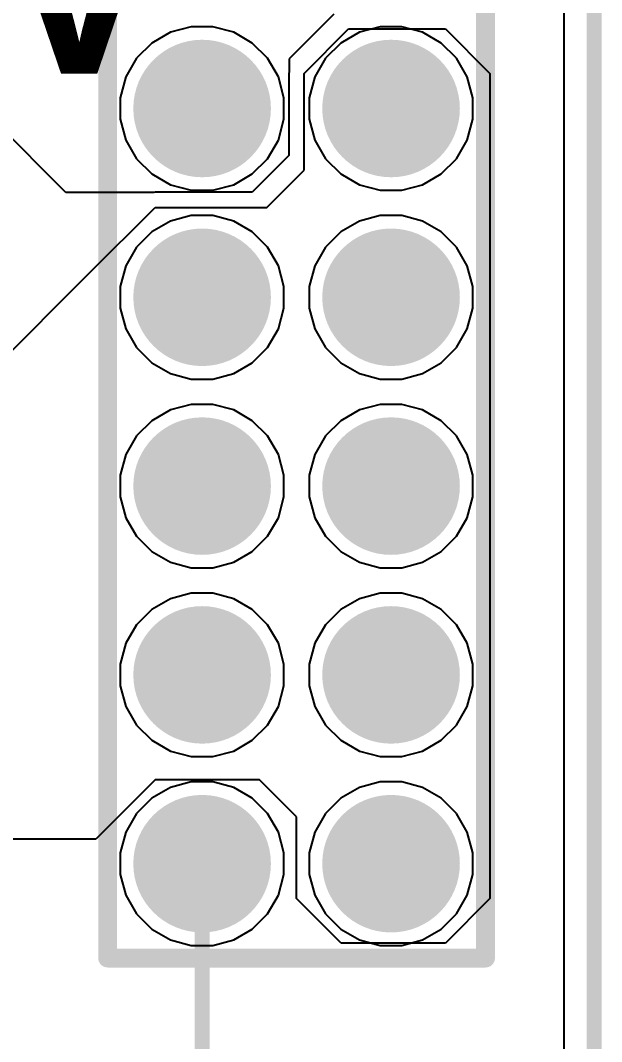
# Model space of a CAD drawing. Header units: inches. Extents: x -1.5 to 75.1, y -0.1 to 70.1.
# Drawn here: x 67.29 to 75.1, y 8.48 to 22.22 of the extents above; entities that cross this region are included whole.
import ezdxf

# ---------------------------------------------------------------- set-up
doc = ezdxf.new("R2010")
doc.units = ezdxf.units.IN
for name, color, linetype in [('Bottom Layer', 5, 'Continuous'), ('Bottom Solder', 6, 'Continuous'), ('Mechanical 13', 56, 'Continuous'), ('Mechanical 4', 56, 'Continuous'), ('Multi-Layer', 9, 'Continuous'), ('Pad Holes', 156, 'Continuous'), ('Top Layer', 1, 'Continuous'), ('Top Overlay', 2, 'Continuous'), ('Top Solder', 216, 'Continuous')]:
    doc.layers.add(name, color=color, linetype=linetype)
doc.styles.add('Century Gothic_Bold', font='', dxfattribs={"height": 0.2})
doc.styles.get('Century Gothic_Bold').set_extended_font_data('Century Gothic', bold=True)

# ---------------------------------------------------------------- blocks, each defined once
blk = doc.blocks.new('PLD40_105')
at = {"layer": 'Bottom Layer'}
h = blk.add_hatch(color=5, dxfattribs=at)
edge = h.paths.add_edge_path()
edge.add_arc((-24.13, 1.27), 0.9, 0, 360)
h = blk.add_hatch(color=5, dxfattribs=at)
edge = h.paths.add_edge_path()
edge.add_arc((-21.59, 1.27), 0.9, 0, 360)
h = blk.add_hatch(color=5, dxfattribs=at)
edge = h.paths.add_edge_path()
edge.add_arc((-19.05, 1.27), 0.9, 0, 360)
h = blk.add_hatch(color=5, dxfattribs=at)
edge = h.paths.add_edge_path()
edge.add_arc((-16.51, 1.27), 0.9, 0, 360)
h = blk.add_hatch(color=5, dxfattribs=at)
edge = h.paths.add_edge_path()
edge.add_arc((-13.97, 1.27), 0.9, 0, 360)
h = blk.add_hatch(color=5, dxfattribs=at)
edge = h.paths.add_edge_path()
edge.add_arc((-24.13, -1.27), 0.9, 0, 360)
h = blk.add_hatch(color=5, dxfattribs=at)
edge = h.paths.add_edge_path()
edge.add_arc((-21.59, -1.27), 0.9, 0, 360)
h = blk.add_hatch(color=5, dxfattribs=at)
edge = h.paths.add_edge_path()
edge.add_arc((-19.05, -1.27), 0.9, 0, 360)
h = blk.add_hatch(color=5, dxfattribs=at)
edge = h.paths.add_edge_path()
edge.add_arc((-16.51, -1.27), 0.9, 0, 360)
h = blk.add_hatch(color=5, dxfattribs=at)
edge = h.paths.add_edge_path()
edge.add_arc((-13.97, -1.27), 0.9, 0, 360)
at = {"layer": 'Bottom Solder'}
h = blk.add_hatch(color=6, dxfattribs=at)
edge = h.paths.add_edge_path()
edge.add_arc((-24.13, 1.27), 0.925, 0, 360)
h = blk.add_hatch(color=6, dxfattribs=at)
edge = h.paths.add_edge_path()
edge.add_arc((-21.59, 1.27), 0.925, 0, 360)
h = blk.add_hatch(color=6, dxfattribs=at)
edge = h.paths.add_edge_path()
edge.add_arc((-19.05, 1.27), 0.925, 0, 360)
h = blk.add_hatch(color=6, dxfattribs=at)
edge = h.paths.add_edge_path()
edge.add_arc((-16.51, 1.27), 0.925, 0, 360)
h = blk.add_hatch(color=6, dxfattribs=at)
edge = h.paths.add_edge_path()
edge.add_arc((-13.97, 1.27), 0.925, 0, 360)
h = blk.add_hatch(color=6, dxfattribs=at)
edge = h.paths.add_edge_path()
edge.add_arc((-24.13, -1.27), 0.925, 0, 360)
h = blk.add_hatch(color=6, dxfattribs=at)
edge = h.paths.add_edge_path()
edge.add_arc((-21.59, -1.27), 0.925, 0, 360)
h = blk.add_hatch(color=6, dxfattribs=at)
edge = h.paths.add_edge_path()
edge.add_arc((-19.05, -1.27), 0.925, 0, 360)
h = blk.add_hatch(color=6, dxfattribs=at)
edge = h.paths.add_edge_path()
edge.add_arc((-16.51, -1.27), 0.925, 0, 360)
h = blk.add_hatch(color=6, dxfattribs=at)
edge = h.paths.add_edge_path()
edge.add_arc((-13.97, -1.27), 0.925, 0, 360)
at = {"layer": 'Multi-Layer'}
h = blk.add_hatch(color=9, dxfattribs=at)
edge = h.paths.add_edge_path()
edge.add_arc((-24.13, 1.27), 0.9, 0, 360)
h = blk.add_hatch(color=9, dxfattribs=at)
edge = h.paths.add_edge_path()
edge.add_arc((-21.59, 1.27), 0.9, 0, 360)
h = blk.add_hatch(color=9, dxfattribs=at)
edge = h.paths.add_edge_path()
edge.add_arc((-19.05, 1.27), 0.9, 0, 360)
h = blk.add_hatch(color=9, dxfattribs=at)
edge = h.paths.add_edge_path()
edge.add_arc((-16.51, 1.27), 0.9, 0, 360)
h = blk.add_hatch(color=9, dxfattribs=at)
edge = h.paths.add_edge_path()
edge.add_arc((-13.97, 1.27), 0.9, 0, 360)
h = blk.add_hatch(color=9, dxfattribs=at)
edge = h.paths.add_edge_path()
edge.add_arc((-24.13, -1.27), 0.9, 0, 360)
h = blk.add_hatch(color=9, dxfattribs=at)
edge = h.paths.add_edge_path()
edge.add_arc((-21.59, -1.27), 0.9, 0, 360)
h = blk.add_hatch(color=9, dxfattribs=at)
edge = h.paths.add_edge_path()
edge.add_arc((-19.05, -1.27), 0.9, 0, 360)
h = blk.add_hatch(color=9, dxfattribs=at)
edge = h.paths.add_edge_path()
edge.add_arc((-16.51, -1.27), 0.9, 0, 360)
h = blk.add_hatch(color=9, dxfattribs=at)
edge = h.paths.add_edge_path()
edge.add_arc((-13.97, -1.27), 0.9, 0, 360)
at = {"layer": 'Pad Holes'}
h = blk.add_hatch(color=7, dxfattribs=at)
edge = h.paths.add_edge_path()
edge.add_arc((-24.13, 1.27), 0.5, 0, 360)
h = blk.add_hatch(color=7, dxfattribs=at)
edge = h.paths.add_edge_path()
edge.add_arc((-21.59, 1.27), 0.5, 0, 360)
h = blk.add_hatch(color=7, dxfattribs=at)
edge = h.paths.add_edge_path()
edge.add_arc((-19.05, 1.27), 0.5, 0, 360)
h = blk.add_hatch(color=7, dxfattribs=at)
edge = h.paths.add_edge_path()
edge.add_arc((-16.51, 1.27), 0.5, 0, 360)
h = blk.add_hatch(color=7, dxfattribs=at)
edge = h.paths.add_edge_path()
edge.add_arc((-13.97, 1.27), 0.5, 0, 360)
h = blk.add_hatch(color=7, dxfattribs=at)
edge = h.paths.add_edge_path()
edge.add_arc((-24.13, -1.27), 0.5, 0, 360)
h = blk.add_hatch(color=7, dxfattribs=at)
edge = h.paths.add_edge_path()
edge.add_arc((-21.59, -1.27), 0.5, 0, 360)
h = blk.add_hatch(color=7, dxfattribs=at)
edge = h.paths.add_edge_path()
edge.add_arc((-19.05, -1.27), 0.5, 0, 360)
h = blk.add_hatch(color=7, dxfattribs=at)
edge = h.paths.add_edge_path()
edge.add_arc((-16.51, -1.27), 0.5, 0, 360)
h = blk.add_hatch(color=7, dxfattribs=at)
edge = h.paths.add_edge_path()
edge.add_arc((-13.97, -1.27), 0.5, 0, 360)
at = {"layer": 'Top Layer'}
h = blk.add_hatch(color=1, dxfattribs=at)
edge = h.paths.add_edge_path()
edge.add_arc((-24.13, 1.27), 0.9, 0, 360)
h = blk.add_hatch(color=1, dxfattribs=at)
edge = h.paths.add_edge_path()
edge.add_arc((-21.59, 1.27), 0.9, 0, 360)
h = blk.add_hatch(color=1, dxfattribs=at)
edge = h.paths.add_edge_path()
edge.add_arc((-19.05, 1.27), 0.9, 0, 360)
h = blk.add_hatch(color=1, dxfattribs=at)
edge = h.paths.add_edge_path()
edge.add_arc((-16.51, 1.27), 0.9, 0, 360)
h = blk.add_hatch(color=1, dxfattribs=at)
edge = h.paths.add_edge_path()
edge.add_arc((-13.97, 1.27), 0.9, 0, 360)
h = blk.add_hatch(color=1, dxfattribs=at)
edge = h.paths.add_edge_path()
edge.add_arc((-24.13, -1.27), 0.9, 0, 360)
h = blk.add_hatch(color=1, dxfattribs=at)
edge = h.paths.add_edge_path()
edge.add_arc((-21.59, -1.27), 0.9, 0, 360)
h = blk.add_hatch(color=1, dxfattribs=at)
edge = h.paths.add_edge_path()
edge.add_arc((-19.05, -1.27), 0.9, 0, 360)
h = blk.add_hatch(color=1, dxfattribs=at)
edge = h.paths.add_edge_path()
edge.add_arc((-16.51, -1.27), 0.9, 0, 360)
h = blk.add_hatch(color=1, dxfattribs=at)
edge = h.paths.add_edge_path()
edge.add_arc((-13.97, -1.27), 0.9, 0, 360)
at = {"layer": 'Top Solder'}
h = blk.add_hatch(color=216, dxfattribs=at)
edge = h.paths.add_edge_path()
edge.add_arc((-24.13, 1.27), 0.925, 0, 360)
h = blk.add_hatch(color=216, dxfattribs=at)
edge = h.paths.add_edge_path()
edge.add_arc((-21.59, 1.27), 0.925, 0, 360)
h = blk.add_hatch(color=216, dxfattribs=at)
edge = h.paths.add_edge_path()
edge.add_arc((-19.05, 1.27), 0.925, 0, 360)
h = blk.add_hatch(color=216, dxfattribs=at)
edge = h.paths.add_edge_path()
edge.add_arc((-16.51, 1.27), 0.925, 0, 360)
h = blk.add_hatch(color=216, dxfattribs=at)
edge = h.paths.add_edge_path()
edge.add_arc((-13.97, 1.27), 0.925, 0, 360)
h = blk.add_hatch(color=216, dxfattribs=at)
edge = h.paths.add_edge_path()
edge.add_arc((-24.13, -1.27), 0.925, 0, 360)
h = blk.add_hatch(color=216, dxfattribs=at)
edge = h.paths.add_edge_path()
edge.add_arc((-21.59, -1.27), 0.925, 0, 360)
h = blk.add_hatch(color=216, dxfattribs=at)
edge = h.paths.add_edge_path()
edge.add_arc((-19.05, -1.27), 0.925, 0, 360)
h = blk.add_hatch(color=216, dxfattribs=at)
edge = h.paths.add_edge_path()
edge.add_arc((-16.51, -1.27), 0.925, 0, 360)
h = blk.add_hatch(color=216, dxfattribs=at)
edge = h.paths.add_edge_path()
edge.add_arc((-13.97, -1.27), 0.925, 0, 360)
at = {"layer": 'Mechanical 13'}
for points in [[(-25.4, 2.54, 0.254, 0.254, 0), (25.4, 2.54, 0.254, 0.254, 0)], [(-25.4, 2.54, 0.254, 0.254, 0), (-25.4, -2.54, 0.254, 0.254, 0)], [(-25.4, -2.54, 0.254, 0.254, 0), (25.4, -2.54, 0.254, 0.254, 0)]]:
    blk.add_lwpolyline(points, format="xyseb", dxfattribs=at)
for points in [[(-25.463, 2.54, 0.127, 0.127, 1), (-25.337, 2.54, 0.127, 0.127, 1)], [(-25.463, 2.54, 0.127, 0.127, 1), (-25.337, 2.54, 0.127, 0.127, 1)], [(-25.463, -2.54, 0.127, 0.127, 1), (-25.337, -2.54, 0.127, 0.127, 1)], [(-25.463, -2.54, 0.127, 0.127, 1), (-25.337, -2.54, 0.127, 0.127, 1)]]:
    blk.add_lwpolyline(points, format="xyseb", close=True, dxfattribs=at)
at = {"layer": 'Top Overlay'}
for points in [[(-25.4, 2.54, 0.2, 0.2, 0), (-25.4, 1.27, 0.2, 0.2, 0)], [(-25.4, 2.54, 0.2, 0.2, 0), (-24.13, 2.54, 0.2, 0.2, 0)], [(-25.4, -1.27, 0.2, 0.2, 0), (-25.4, -2.54, 0.2, 0.2, 0)], [(-25.4, -2.54, 0.2, 0.2, 0), (-24.13, -2.54, 0.2, 0.2, 0)]]:
    blk.add_lwpolyline(points, format="xyseb", dxfattribs=at)
for points in [[(-25.45, 2.54, 0.1, 0.1, 1), (-25.35, 2.54, 0.1, 0.1, 1)], [(-25.45, 2.54, 0.1, 0.1, 1), (-25.35, 2.54, 0.1, 0.1, 1)], [(-24.18, 2.54, 0.1, 0.1, 1), (-24.08, 2.54, 0.1, 0.1, 1)], [(-25.45, 1.27, 0.1, 0.1, 1), (-25.35, 1.27, 0.1, 0.1, 1)], [(-25.45, -1.27, 0.1, 0.1, 1), (-25.35, -1.27, 0.1, 0.1, 1)], [(-25.45, -2.54, 0.1, 0.1, 1), (-25.35, -2.54, 0.1, 0.1, 1)], [(-25.45, -2.54, 0.1, 0.1, 1), (-25.35, -2.54, 0.1, 0.1, 1)], [(-24.18, -2.54, 0.1, 0.1, 1), (-24.08, -2.54, 0.1, 0.1, 1)]]:
    blk.add_lwpolyline(points, format="xyseb", close=True, dxfattribs=at)

msp = doc.modelspace()

# ---------------------------------------------------------------- linework, layer by layer
at = {"layer": 'Bottom Layer'}
for p, q in [((74.592, 64.742), (74.592, 5.258)), ((69.585, 22.13), (69.305, 22.055)), ((69.875, 22.13), (69.585, 22.13)), ((70.155, 22.055), (69.875, 22.13)), ((72.125, 22.13), (71.845, 22.055)), ((72.415, 22.13), (72.125, 22.13)), ((72.695, 22.055), (72.415, 22.13)), ((69.305, 22.055), (69.055, 21.91)), ((70.405, 21.91), (70.155, 22.055)), ((71.845, 22.055), (71.595, 21.91)), ((72.945, 21.91), (72.695, 22.055)), ((69.055, 21.91), (68.85, 21.705)), ((70.61, 21.705), (70.405, 21.91)), ((71.595, 21.91), (71.39, 21.705)), ((73.15, 21.705), (72.945, 21.91)), ((68.85, 21.705), (68.705, 21.455)), ((70.755, 21.455), (70.61, 21.705)), ((71.39, 21.705), (71.245, 21.455)), ((73.295, 21.455), (73.15, 21.705)), ((68.705, 21.455), (68.63, 21.175)), ((70.83, 21.175), (70.755, 21.455)), ((71.245, 21.455), (71.17, 21.175)), ((73.37, 21.175), (73.295, 21.455)), ((68.63, 21.175), (68.63, 20.885)), ((70.83, 20.885), (70.83, 21.175)), ((71.17, 21.175), (71.17, 20.885)), ((73.37, 20.885), (73.37, 21.175)), ((68.63, 20.885), (68.705, 20.605)), ((70.755, 20.605), (70.83, 20.885)), ((71.17, 20.885), (71.245, 20.605)), ((73.295, 20.605), (73.37, 20.885)), ((68.705, 20.605), (68.85, 20.355)), ((70.61, 20.355), (70.755, 20.605)), ((71.245, 20.605), (71.39, 20.355)), ((73.15, 20.355), (73.295, 20.605)), ((68.85, 20.355), (69.055, 20.15)), ((70.405, 20.15), (70.61, 20.355)), ((71.39, 20.355), (71.595, 20.15)), ((72.945, 20.15), (73.15, 20.355)), ((69.055, 20.15), (69.305, 20.005)), ((70.155, 20.005), (70.405, 20.15)), ((71.595, 20.15), (71.845, 20.005)), ((72.695, 20.005), (72.945, 20.15)), ((69.305, 20.005), (69.585, 19.93)), ((69.585, 19.93), (69.875, 19.93)), ((69.875, 19.93), (70.155, 20.005)), ((71.845, 20.005), (72.125, 19.93)), ((72.125, 19.93), (72.415, 19.93)), ((72.415, 19.93), (72.695, 20.005)), ((69.305, 19.515), (69.055, 19.37)), ((69.585, 19.59), (69.305, 19.515)), ((69.875, 19.59), (69.585, 19.59)), ((70.155, 19.515), (69.875, 19.59)), ((70.405, 19.37), (70.155, 19.515)), ((71.845, 19.515), (71.595, 19.37)), ((72.125, 19.59), (71.845, 19.515)), ((72.415, 19.59), (72.125, 19.59)), ((72.695, 19.515), (72.415, 19.59)), ((72.945, 19.37), (72.695, 19.515)), ((69.055, 19.37), (68.85, 19.165)), ((70.61, 19.165), (70.405, 19.37)), ((71.595, 19.37), (71.39, 19.165)), ((73.15, 19.165), (72.945, 19.37)), ((68.85, 19.165), (68.705, 18.915)), ((70.755, 18.915), (70.61, 19.165)), ((71.39, 19.165), (71.245, 18.915)), ((73.295, 18.915), (73.15, 19.165)), ((68.705, 18.915), (68.63, 18.635)), ((70.83, 18.635), (70.755, 18.915)), ((71.245, 18.915), (71.17, 18.635)), ((73.37, 18.635), (73.295, 18.915)), ((68.63, 18.635), (68.63, 18.345)), ((70.83, 18.345), (70.83, 18.635)), ((71.17, 18.635), (71.17, 18.345)), ((73.37, 18.345), (73.37, 18.635)), ((68.63, 18.345), (68.705, 18.065)), ((70.755, 18.065), (70.83, 18.345)), ((71.17, 18.345), (71.245, 18.065)), ((73.295, 18.065), (73.37, 18.345)), ((68.705, 18.065), (68.85, 17.815)), ((70.61, 17.815), (70.755, 18.065)), ((71.245, 18.065), (71.39, 17.815)), ((73.15, 17.815), (73.295, 18.065)), ((68.85, 17.815), (69.055, 17.61)), ((70.405, 17.61), (70.61, 17.815)), ((71.39, 17.815), (71.595, 17.61)), ((72.945, 17.61), (73.15, 17.815)), ((69.055, 17.61), (69.305, 17.465)), ((70.155, 17.465), (70.405, 17.61)), ((71.595, 17.61), (71.845, 17.465)), ((72.695, 17.465), (72.945, 17.61)), ((69.305, 17.465), (69.585, 17.39)), ((69.875, 17.39), (70.155, 17.465)), ((71.845, 17.465), (72.125, 17.39)), ((72.415, 17.39), (72.695, 17.465)), ((69.585, 17.39), (69.875, 17.39)), ((72.125, 17.39), (72.415, 17.39)), ((69.585, 17.05), (69.305, 16.975)), ((69.875, 17.05), (69.585, 17.05)), ((70.155, 16.975), (69.875, 17.05)), ((72.125, 17.05), (71.845, 16.975)), ((72.415, 17.05), (72.125, 17.05)), ((72.695, 16.975), (72.415, 17.05)), ((69.305, 16.975), (69.055, 16.83)), ((70.405, 16.83), (70.155, 16.975)), ((71.845, 16.975), (71.595, 16.83)), ((72.945, 16.83), (72.695, 16.975)), ((69.055, 16.83), (68.85, 16.625)), ((70.61, 16.625), (70.405, 16.83)), ((71.595, 16.83), (71.39, 16.625)), ((73.15, 16.625), (72.945, 16.83)), ((68.85, 16.625), (68.705, 16.375)), ((70.755, 16.375), (70.61, 16.625)), ((71.39, 16.625), (71.245, 16.375)), ((73.295, 16.375), (73.15, 16.625)), ((68.705, 16.375), (68.63, 16.095)), ((70.83, 16.095), (70.755, 16.375)), ((71.245, 16.375), (71.17, 16.095)), ((73.37, 16.095), (73.295, 16.375)), ((68.63, 16.095), (68.63, 15.805)), ((70.83, 15.805), (70.83, 16.095)), ((71.17, 16.095), (71.17, 15.805)), ((73.37, 15.805), (73.37, 16.095)), ((68.63, 15.805), (68.705, 15.525)), ((70.755, 15.525), (70.83, 15.805)), ((71.17, 15.805), (71.245, 15.525)), ((73.295, 15.525), (73.37, 15.805)), ((68.705, 15.525), (68.85, 15.275)), ((70.61, 15.275), (70.755, 15.525)), ((71.245, 15.525), (71.39, 15.275)), ((73.15, 15.275), (73.295, 15.525)), ((68.85, 15.275), (69.055, 15.07)), ((70.405, 15.07), (70.61, 15.275)), ((71.39, 15.275), (71.595, 15.07)), ((72.945, 15.07), (73.15, 15.275)), ((69.055, 15.07), (69.305, 14.925)), ((70.155, 14.925), (70.405, 15.07)), ((71.595, 15.07), (71.845, 14.925)), ((72.695, 14.925), (72.945, 15.07)), ((69.305, 14.925), (69.585, 14.85)), ((69.585, 14.85), (69.875, 14.85)), ((69.875, 14.85), (70.155, 14.925)), ((71.845, 14.925), (72.125, 14.85)), ((72.125, 14.85), (72.415, 14.85)), ((72.415, 14.85), (72.695, 14.925)), ((69.305, 14.435), (69.055, 14.29)), ((69.585, 14.51), (69.305, 14.435)), ((69.875, 14.51), (69.585, 14.51)), ((70.155, 14.435), (69.875, 14.51)), ((70.405, 14.29), (70.155, 14.435)), ((71.845, 14.435), (71.595, 14.29)), ((72.125, 14.51), (71.845, 14.435)), ((72.415, 14.51), (72.125, 14.51)), ((72.695, 14.435), (72.415, 14.51)), ((72.945, 14.29), (72.695, 14.435)), ((69.055, 14.29), (68.85, 14.085)), ((70.61, 14.085), (70.405, 14.29)), ((71.595, 14.29), (71.39, 14.085)), ((73.15, 14.085), (72.945, 14.29)), ((68.85, 14.085), (68.705, 13.835)), ((70.755, 13.835), (70.61, 14.085)), ((71.39, 14.085), (71.245, 13.835)), ((73.295, 13.835), (73.15, 14.085)), ((68.705, 13.835), (68.63, 13.555)), ((70.83, 13.555), (70.755, 13.835)), ((71.245, 13.835), (71.17, 13.555)), ((73.37, 13.555), (73.295, 13.835)), ((68.63, 13.555), (68.63, 13.265)), ((70.83, 13.265), (70.83, 13.555)), ((71.17, 13.555), (71.17, 13.265)), ((73.37, 13.265), (73.37, 13.555)), ((68.63, 13.265), (68.705, 12.985)), ((70.755, 12.985), (70.83, 13.265)), ((71.17, 13.265), (71.245, 12.985)), ((73.295, 12.985), (73.37, 13.265)), ((68.705, 12.985), (68.85, 12.735)), ((70.61, 12.735), (70.755, 12.985)), ((71.245, 12.985), (71.39, 12.735)), ((73.15, 12.735), (73.295, 12.985)), ((68.85, 12.735), (69.055, 12.53)), ((70.405, 12.53), (70.61, 12.735)), ((71.39, 12.735), (71.595, 12.53)), ((72.945, 12.53), (73.15, 12.735)), ((69.055, 12.53), (69.305, 12.385)), ((70.155, 12.385), (70.405, 12.53)), ((71.595, 12.53), (71.845, 12.385)), ((72.695, 12.385), (72.945, 12.53)), ((69.305, 12.385), (69.585, 12.31)), ((69.875, 12.31), (70.155, 12.385)), ((71.845, 12.385), (72.125, 12.31)), ((72.415, 12.31), (72.695, 12.385)), ((69.585, 12.31), (69.875, 12.31)), ((72.125, 12.31), (72.415, 12.31)), ((69.585, 11.97), (69.305, 11.895)), ((69.875, 11.97), (69.585, 11.97)), ((70.155, 11.895), (69.875, 11.97)), ((72.125, 11.97), (71.845, 11.895)), ((72.415, 11.97), (72.125, 11.97)), ((72.695, 11.895), (72.415, 11.97)), ((69.305, 11.895), (69.055, 11.75)), ((70.405, 11.75), (70.155, 11.895)), ((71.845, 11.895), (71.595, 11.75)), ((72.945, 11.75), (72.695, 11.895)), ((69.055, 11.75), (68.85, 11.545)), ((70.61, 11.545), (70.405, 11.75)), ((71.595, 11.75), (71.39, 11.545)), ((73.15, 11.545), (72.945, 11.75)), ((68.85, 11.545), (68.705, 11.295)), ((70.755, 11.295), (70.61, 11.545)), ((71.39, 11.545), (71.245, 11.295)), ((73.295, 11.295), (73.15, 11.545)), ((68.705, 11.295), (68.63, 11.015)), ((70.83, 11.015), (70.755, 11.295)), ((71.245, 11.295), (71.17, 11.015)), ((73.37, 11.015), (73.295, 11.295)), ((68.63, 11.015), (68.63, 10.725)), ((70.83, 10.725), (70.83, 11.015)), ((71.17, 11.015), (71.17, 10.725)), ((73.37, 10.725), (73.37, 11.015)), ((68.63, 10.725), (68.705, 10.445)), ((70.755, 10.445), (70.83, 10.725)), ((71.17, 10.725), (71.245, 10.445)), ((73.295, 10.445), (73.37, 10.725)), ((68.705, 10.445), (68.85, 10.195)), ((70.61, 10.195), (70.755, 10.445)), ((71.245, 10.445), (71.39, 10.195)), ((73.15, 10.195), (73.295, 10.445)), ((68.85, 10.195), (69.055, 9.99)), ((70.405, 9.99), (70.61, 10.195)), ((71.39, 10.195), (71.595, 9.99)), ((72.945, 9.99), (73.15, 10.195)), ((69.055, 9.99), (69.305, 9.845)), ((70.155, 9.845), (70.405, 9.99)), ((71.595, 9.99), (71.845, 9.845)), ((72.695, 9.845), (72.945, 9.99)), ((69.305, 9.845), (69.585, 9.77)), ((69.585, 9.77), (69.875, 9.77)), ((69.875, 9.77), (70.155, 9.845)), ((71.845, 9.845), (72.125, 9.77)), ((72.125, 9.77), (72.415, 9.77)), ((72.415, 9.77), (72.695, 9.845))]:
    msp.add_line(p, q, dxfattribs=at)
at = {"layer": 'Mechanical 4'}
msp.add_lwpolyline([(75, 4, 0.2, 0.2, 0), (75, 66, 0.2, 0.2, 0)], format="xyseb", dxfattribs=at)
at = {"layer": 'Top Layer'}
for p, q in [((71.5, 22.3), (70.9, 21.7)), ((71.1, 21.5), (71.7, 22.1)), ((71.7, 22.1), (73, 22.1)), ((73, 22.1), (73.6, 21.5)), ((70.9, 21.7), (70.9, 21.52)), ((70.9, 21.52), (70.896, 21.5)), ((70.896, 21.5), (70.896, 20.396)), ((71.1, 20.2), (71.1, 21.5)), ((73.6, 21.5), (73.6, 10.4)), ((67.9, 19.9), (66.8, 21)), ((70.896, 20.396), (70.404, 19.904)), ((70.6, 19.7), (71.1, 20.2)), ((69.08, 19.9), (67.9, 19.9)), ((69.1, 19.904), (69.08, 19.9)), ((70.404, 19.904), (69.1, 19.904)), ((68.2, 18.8), (69.1, 19.7)), ((69.1, 19.7), (70.6, 19.7)), ((66.4, 17), (68.2, 18.8)), ((69.1, 12), (68.3, 11.2)), ((70.5, 12), (69.1, 12)), ((71, 11.5), (70.5, 12)), ((71, 10.4), (71, 11.5)), ((68.3, 11.2), (44.7, 11.2)), ((71.6, 9.8), (71, 10.4)), ((73.6, 10.4), (73, 9.8)), ((73, 9.8), (71.6, 9.8))]:
    msp.add_line(p, q, dxfattribs=at)
msp.add_lwpolyline([(69.73, 8.13, 0.2, 0.2, 0), (69.73, 10.87, 0.2, 0.2, 0)], format="xyseb", dxfattribs=at)
msp.add_lwpolyline([(69.68, 10.87, 0.1, 0.1, 1), (69.78, 10.87, 0.1, 0.1, 1)], format="xyseb", close=True, dxfattribs=at)

# ---------------------------------------------------------------- block references
at = {"rotation": 90}
msp.add_blockref('PLD40_105', (71, 35), dxfattribs=at)

# ---------------------------------------------------------------- texts
at = {"layer": 'Top Overlay', "style": 'Century Gothic_Bold'}
msp.add_text('12V', height=2.5, dxfattribs=at).set_placement((63.241, 21.5))

doc.saveas('drawing.dxf')
